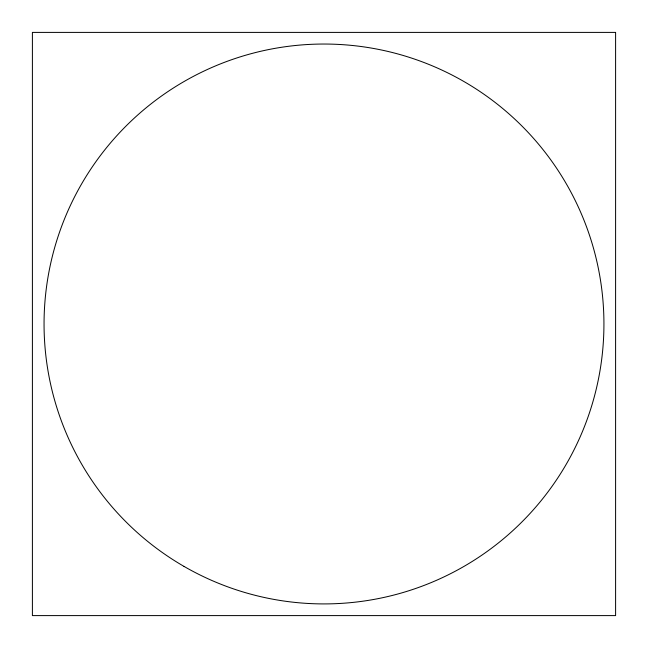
<?xml version="1.0" encoding="UTF-8"?>
<svg xmlns="http://www.w3.org/2000/svg" width="648" height="648" viewBox="0 0 648 648"><rect width="100%" height="100%" fill="white"/><g stroke="black" fill="none" stroke-linecap="round" stroke-linejoin="round"><path stroke-width="0.97" d="M615.6 32.4L32.4 32.4L32.4 615.6L615.6 615.6L615.6 32.4M184.024 566.409A279.936 279.936 0 0 0 603.928 323.976A279.936 279.936 0 0 0 184.024 81.543A279.936 279.936 0 0 0 184.024 566.409"/></g></svg>
